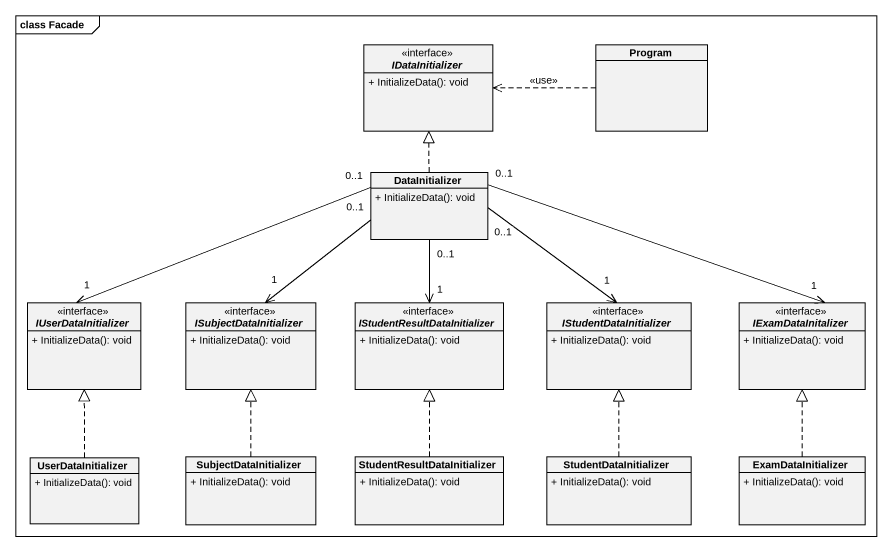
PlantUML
@startuml
mainframe class Facade
hide circle
hide empty members
skinparam classAttributeIconSize 0
interface IDataInitializer {
  + InitializeData(): void
}
class Program
class DataInitializer {
  + InitializeData(): void
}
interface IUserDataInitializer {
  + InitializeData(): void
}
interface ISubjectDataInitializer {
  + InitializeData(): void
}
interface "IStudentResultDataInitializer" as IStudentResultDataInitialize {
  + InitializeData(): void
}
interface IStudentDataInitializer {
  + InitializeData(): void
}
interface IExamDataInitalizer {
  + InitializeData(): void
}
class UserDataInitializer {
  + InitializeData(): void
}
class SubjectDataInitializer {
  + InitializeData(): void
}
class StudentResultDataInitializer {
  + InitializeData(): void
}
class StudentDataInitializer {
  + InitializeData(): void
}
class ExamDataInitializer {
  + InitializeData(): void
}
Program .left.> IDataInitializer : <<use>>
DataInitializer .up.|> IDataInitializer
DataInitializer "0..1" -left-> "1" IUserDataInitializer
DataInitializer "0..1" --> "1" ISubjectDataInitializer
DataInitializer "0..1" --> "1" IStudentResultDataInitialize
DataInitializer "0..1" --> "1" IStudentDataInitializer
DataInitializer "0..1" -right-> "1" IExamDataInitalizer
UserDataInitializer .up.|> IUserDataInitializer
SubjectDataInitializer .up.|> ISubjectDataInitializer
StudentResultDataInitializer .up.|> IStudentResultDataInitialize
StudentDataInitializer .up.|> IStudentDataInitializer
ExamDataInitializer .up.|> IExamDataInitalizer
@enduml
